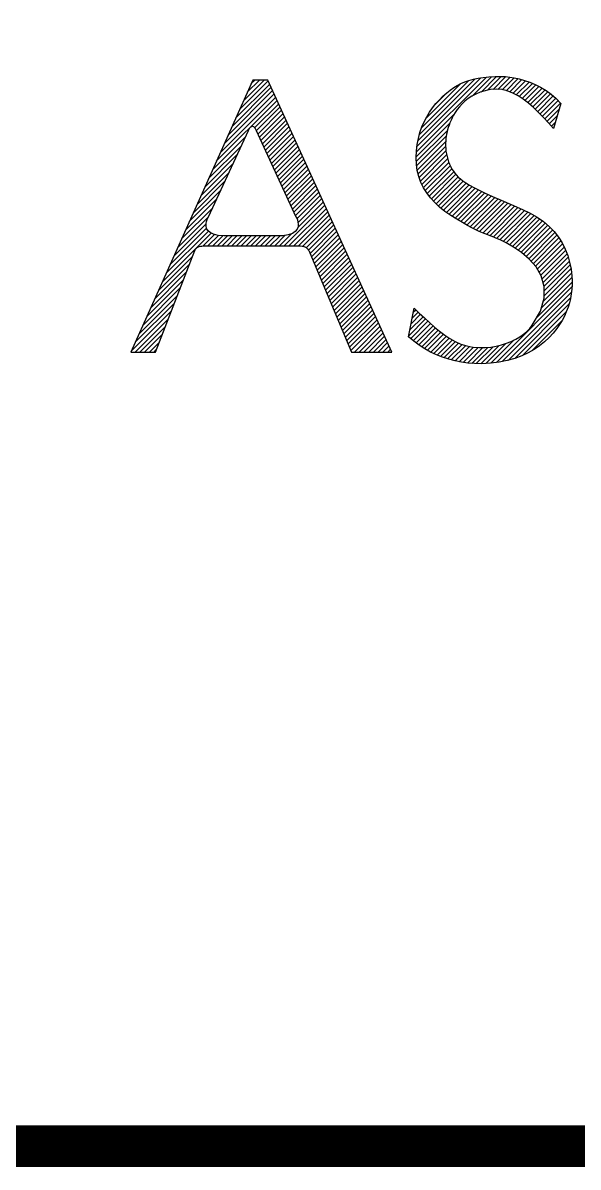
# Model space of a CAD drawing. Header units: millimetres. Extents: x 0 to 841, y 0 to 594.
# Drawn here: x 405.14 to 410.47, y 15.16 to 26.14 of the extents above; entities that cross this region are included whole.
import ezdxf

# ---------------------------------------------------------------- set-up
doc = ezdxf.new("R2010")
doc.units = ezdxf.units.MM
doc.header["$LTSCALE"] = 0.2
doc.layers.add('A1_図面枠', color=7, linetype='Continuous')
doc.layers.add('PTM', color=3, linetype='Continuous')

# ---------------------------------------------------------------- blocks, each defined once
blk = doc.blocks.new('block森村-2')
at = {"color": 0, "linetype": 'Continuous'}
for p, q in [((8623.6, 995.3), (8659.3, 1031.1)), ((8627.6, 1004.4), (8657.8, 1034.5)), ((8631.7, 1013.4), (8653.6, 1035.3)), ((8635.7, 1022.4), (8648.6, 1035.3)), ((8639.7, 1031.4), (8643.6, 1035.3)), ((8813.4, 965.7), (8886.1, 1038.3)), ((8814.5, 971.7), (8880.4, 1037.6)), ((8816.1, 978.3), (8874.3, 1036.6)), ((8818.5, 985.7), (8867.6, 1034.8)), ((8822.7, 994.9), (8859.4, 1031.6)), ((8855.6, 1029.6), (8859.5, 1031.6)), ((8859.5, 1031.6), (8863.5, 1033.4)), ((8863.5, 1033.4), (8867.9, 1034.9)), ((8867.9, 1034.9), (8872.5, 1036.2)), ((8871.2, 1018.5), (8891.4, 1038.7)), ((8872.5, 1036.2), (8877.5, 1037.2)), ((8877.5, 1037.2), (8882.9, 1038)), ((8880.5, 1022.7), (8896.7, 1038.9)), ((8882.9, 1038), (8888.8, 1038.6)), ((8887.3, 1024.6), (8901.7, 1039)), ((8888.8, 1038.6), (8895.3, 1038.9)), ((8893.1, 1025.4), (8906.5, 1038.8)), ((8895.3, 1038.9), (8902.3, 1039)), ((8898.2, 1025.5), (8911, 1038.3)), ((8902.3, 1039), (8906.1, 1038.9)), ((8902.7, 1025.1), (8915.3, 1037.6)), ((8906.1, 1038.9), (8910.5, 1038.4)), ((8906.8, 1024.1), (8919.4, 1036.7)), ((8910.5, 1038.4), (8915.3, 1037.6)), ((8910.5, 1022.9), (8923.3, 1035.7)), ((8914.1, 1021.4), (8927.2, 1034.5)), ((8915.3, 1037.6), (8920.5, 1036.5)), ((8917.4, 1019.7), (8930.9, 1033.2)), ((8920.5, 1036.5), (8925.9, 1034.9)), ((8920.6, 1017.9), (8934.4, 1031.8)), ((8925.9, 1034.9), (8931.5, 1033)), ((8931.5, 1033), (8937.2, 1030.6)), ((8937.2, 1030.6), (8942.9, 1027.7)), ((8611.5, 968.3), (8664, 1020.8)), ((8615.5, 977.3), (8662.4, 1024.2)), ((8619.5, 986.3), (8660.9, 1027.7)), ((8832.9, 1010.1), (8844.4, 1021.6)), ((8836.9, 1014.6), (8840.7, 1018.4)), ((8840.7, 1018.4), (8844.7, 1021.8)), ((8844.7, 1021.8), (8848.3, 1024.7)), ((8848.3, 1024.7), (8851.9, 1027.3)), ((8851.9, 1027.3), (8855.6, 1029.6)), ((8875.1, 1020.5), (8870.9, 1018.3)), ((8879.7, 1022.5), (8875.1, 1020.5)), ((8884.8, 1024.1), (8879.7, 1022.5)), ((8890.3, 1025.2), (8884.8, 1024.1)), ((8896.3, 1025.7), (8890.3, 1025.2)), ((8902.2, 1025.2), (8896.3, 1025.7)), ((8908, 1023.8), (8902.2, 1025.2)), ((8913.7, 1021.6), (8908, 1023.8)), ((8919.3, 1018.8), (8913.7, 1021.6)), ((8924.8, 1015.2), (8919.3, 1018.8)), ((8923.6, 1016), (8937.9, 1030.3)), ((8926.5, 1013.9), (8941.2, 1028.6)), ((8929.4, 1011.8), (8944.4, 1026.8)), ((8932.1, 1009.5), (8947.5, 1024.9)), ((8934.8, 1007.2), (8950.5, 1022.9)), ((8937.3, 1004.8), (8953.4, 1020.8)), ((8939.9, 1002.3), (8956.1, 1018.6)), ((8942.9, 1027.7), (8948.6, 1024.3)), ((8948.6, 1024.3), (8954, 1020.4)), ((8954, 1020.4), (8959.3, 1015.9)), ((8603.4, 950.2), (8667.1, 1013.9)), ((8607.4, 959.2), (8665.6, 1017.4)), ((8643.6, 985.4), (8668.7, 1010.5)), ((8645.3, 982.2), (8670.3, 1007.1)), ((8829.8, 1006.3), (8833.3, 1010.6)), ((8833.3, 1010.6), (8836.9, 1014.6)), ((8857.9, 1007.2), (8855.6, 1004.3)), ((8860.6, 1010.2), (8857.9, 1007.2)), ((8863.7, 1013), (8860.6, 1010.2)), ((8867.1, 1015.8), (8863.7, 1013)), ((8870.9, 1018.3), (8867.1, 1015.8)), ((8930.2, 1011.1), (8924.8, 1015.2)), ((8935.5, 1006.5), (8930.2, 1011.1)), ((8940.8, 1001.4), (8935.5, 1006.5)), ((8942.4, 999.8), (8958.8, 1016.3)), ((8944.8, 997.3), (8961.3, 1013.8)), ((8947.2, 994.7), (8963.7, 1011.2)), ((8964.1, 1010.8), (8956.3, 984.4)), ((8959.3, 1015.9), (8964.1, 1010.8)), ((8646.9, 978.7), (8671.8, 1003.7)), ((8648.5, 975.3), (8673.4, 1000.2)), ((8650, 971.9), (8674.9, 996.8)), ((8812.8, 960.1), (8852.7, 1000)), ((8821, 991.6), (8823.7, 996.8)), ((8823.7, 996.8), (8826.6, 1001.6)), ((8826.6, 1001.6), (8829.8, 1006.3)), ((8850.4, 995.8), (8849.1, 993.1)), ((8851.8, 998.5), (8850.4, 995.8)), ((8853.6, 1001.3), (8851.8, 998.5)), ((8855.6, 1004.3), (8853.6, 1001.3)), ((8946, 996), (8940.8, 1001.4)), ((8951.2, 990.3), (8946, 996)), ((8949.6, 992.1), (8962.4, 1004.8)), ((8951.9, 989.4), (8960.3, 997.8)), ((8595.2, 892.1), (8637.1, 982.5)), ((8637.1, 982.5), (8637.2, 982.7)), ((8637.2, 982.7), (8637.4, 983.2)), ((8637.4, 983.2), (8637.8, 983.9)), ((8637.8, 983.9), (8638.3, 984.7)), ((8638.3, 984.7), (8639, 985.4)), ((8639, 985.4), (8639.7, 986.1)), ((8639.7, 986.1), (8640.5, 986.6)), ((8640.5, 986.6), (8641.4, 986.8)), ((8641.4, 986.8), (8642.3, 986.5)), ((8642.3, 986.5), (8643.2, 985.8)), ((8643.2, 985.8), (8644.2, 984.5)), ((8644.2, 984.5), (8645.2, 982.5)), ((8645.2, 982.5), (8686.8, 892.1)), ((8651.6, 968.5), (8676.5, 993.4)), ((8653.2, 965.1), (8678.1, 990)), ((8654.8, 961.7), (8679.6, 986.5)), ((8656.3, 958.3), (8681.2, 983.1)), ((8812.6, 954.9), (8847.8, 990.1)), ((8812.7, 950), (8845.3, 982.6)), ((8816.6, 980.3), (8818.6, 986.1)), ((8818.6, 986.1), (8821, 991.6)), ((8845.5, 983.3), (8844.9, 981)), ((8846.2, 985.7), (8845.5, 983.3)), ((8847, 988.1), (8846.2, 985.7)), ((8848, 990.6), (8847, 988.1)), ((8849.1, 993.1), (8848, 990.6)), ((8956.3, 984.4), (8951.2, 990.3)), ((8954.3, 986.8), (8958.2, 990.7)), ((8599.4, 941.2), (8634, 975.8)), ((8657.9, 954.8), (8682.8, 979.7)), ((8659.5, 951.4), (8684.3, 976.2)), ((8661.1, 948), (8685.9, 972.8)), ((8813.1, 945.4), (8844.1, 976.4)), ((8813.7, 967.7), (8814.9, 974.1)), ((8813.7, 941), (8843.6, 970.9)), ((8814.9, 974.1), (8816.6, 980.3)), ((8843.6, 971.5), (8843.5, 969)), ((8843.8, 973.9), (8843.6, 971.5)), ((8844.1, 976.3), (8843.8, 973.9)), ((8844.4, 978.7), (8844.1, 976.3)), ((8844.9, 981), (8844.4, 978.7)), ((8595.3, 932.2), (8629.7, 966.5)), ((8662.6, 944.6), (8687.4, 969.4)), ((8664.2, 941.2), (8689, 966)), ((8665.8, 937.8), (8690.6, 962.5)), ((8667.4, 934.3), (8692.1, 959.1)), ((8812.5, 953.8), (8812.9, 961)), ((8812.9, 961), (8813.7, 967.7)), ((8814.7, 937), (8843.5, 965.8)), ((8815.8, 933.1), (8843.8, 961.1)), ((8843.5, 969), (8843.5, 966.4)), ((8843.5, 966.4), (8843.6, 963.7)), ((8843.6, 963.7), (8843.8, 960.9)), ((8843.8, 960.9), (8844.3, 958.1)), ((8587.2, 914.1), (8621.1, 947.9)), ((8591.3, 923.1), (8625.4, 957.2)), ((8668.9, 930.9), (8693.7, 955.7)), ((8670.5, 927.5), (8695.2, 952.3)), ((8672.1, 924.1), (8696.8, 948.8)), ((8812.9, 947), (8812.5, 953.8)), ((8813.8, 940.4), (8812.9, 947)), ((8817.1, 929.4), (8844.5, 956.9)), ((8818.6, 926), (8845.5, 952.9)), ((8820.3, 922.6), (8846.8, 949.1)), ((8844.3, 958.1), (8844.9, 955.3)), ((8844.9, 955.3), (8845.6, 952.5)), ((8845.6, 952.5), (8846.5, 949.7)), ((8846.5, 949.7), (8847.6, 947.1)), ((8847.6, 947.1), (8848.8, 944.5)), ((8583.2, 905.1), (8616.8, 938.6)), ((8673.7, 920.7), (8698.4, 945.4)), ((8675.2, 917.3), (8699.9, 942)), ((8676.8, 913.9), (8701.5, 938.5)), ((8678.4, 910.4), (8703.1, 935.1)), ((8815.4, 934.1), (8813.8, 940.4)), ((8822.2, 919.5), (8848.3, 945.6)), ((8824.1, 916.5), (8850, 942.3)), ((8826.3, 913.7), (8851.9, 939.3)), ((8828.5, 910.9), (8854.2, 936.6)), ((8848.8, 944.5), (8850.1, 942)), ((8850.1, 942), (8851.6, 939.8)), ((8851.6, 939.8), (8853.2, 937.6)), ((8853.2, 937.6), (8854.9, 935.8)), ((8854.9, 935.8), (8856.7, 933.7)), ((8579.2, 896), (8612.5, 929.3)), ((8680, 907), (8704.6, 931.7)), ((8681.5, 903.6), (8706.2, 928.3)), ((8683.1, 900.2), (8707.7, 924.8)), ((8817.6, 928.1), (8815.4, 934.1)), ((8820.4, 922.5), (8817.6, 928.1)), ((8823.7, 917), (8820.4, 922.5)), ((8830.9, 908.3), (8856.5, 933.9)), ((8833.4, 905.8), (8859.1, 931.5)), ((8836, 903.4), (8861.9, 929.4)), ((8838.6, 901.1), (8864.9, 927.4)), ((8841.4, 898.9), (8868, 925.5)), ((8844.3, 896.7), (8871.2, 923.7)), ((8856.7, 933.7), (8858.9, 931.7)), ((8858.9, 931.7), (8861.5, 929.7)), ((8861.5, 929.7), (8864.6, 927.6)), ((8864.6, 927.6), (8868.3, 925.3)), ((8868.3, 925.3), (8872.9, 922.8)), ((8872.9, 922.8), (8878.4, 920)), ((8571.1, 878), (8603.9, 910.8)), ((8575.1, 887), (8608.2, 920.1)), ((8684.7, 896.8), (8709.3, 921.4)), ((8686.3, 893.4), (8710.9, 918)), ((8687.8, 890), (8712.4, 914.6)), ((8689, 886.1), (8714, 911.1)), ((8827.7, 911.8), (8823.7, 917)), ((8832.2, 906.9), (8827.7, 911.8)), ((8847.2, 894.7), (8874.5, 922)), ((8850.2, 892.7), (8877.8, 920.3)), ((8853.3, 890.8), (8881.2, 918.7)), ((8856.4, 888.9), (8884.5, 917)), ((8859.5, 887), (8887.9, 915.5)), ((8862.6, 885.1), (8891.4, 913.9)), ((8865.8, 883.3), (8894.8, 912.3)), ((8869, 881.6), (8898.3, 910.8)), ((8878.4, 920), (8884.9, 916.9)), ((8884.9, 916.9), (8892.6, 913.3)), ((8892.6, 913.3), (8901.6, 909.4)), ((8567.1, 869), (8599.6, 901.5)), ((8674.5, 861.6), (8717.1, 904.3)), ((8679.4, 861.6), (8718.7, 900.8)), ((8688.7, 880.8), (8715.5, 907.7)), ((8837.2, 902.2), (8832.2, 906.9)), ((8842.8, 897.8), (8837.2, 902.2)), ((8872.3, 879.9), (8901.7, 909.3)), ((8875.6, 878.2), (8905.2, 907.8)), ((8879, 876.6), (8908.7, 906.3)), ((8882.5, 875.1), (8912.2, 904.8)), ((8886.1, 873.7), (8915.7, 903.3)), ((8889.7, 872.3), (8919.2, 901.8)), ((8893.2, 870.9), (8922.7, 900.3)), ((8896.8, 869.4), (8926.1, 898.7)), ((8901.6, 909.4), (8911.9, 904.8)), ((8911.9, 904.8), (8923.9, 899.8)), ((8923.9, 899.8), (8932, 895.9)), ((8563, 859.9), (8595.3, 892.2)), ((8592.7, 884.9), (8593.1, 887.1)), ((8593.1, 887.1), (8593.8, 889.1)), ((8593.8, 889.1), (8594.4, 890.7)), ((8594.4, 890.7), (8595, 891.7)), ((8595, 891.7), (8595.2, 892.1)), ((8684.4, 861.6), (8720.2, 897.4)), ((8686.8, 892.1), (8687.1, 891.7)), ((8687.1, 891.7), (8687.6, 890.5)), ((8687.6, 890.5), (8688.3, 888.8)), ((8688.3, 888.8), (8688.9, 886.6)), ((8688.9, 886.6), (8689.2, 884.2)), ((8689.4, 861.6), (8721.8, 894)), ((8694.1, 861.3), (8723.4, 890.6)), ((8697.5, 859.7), (8724.9, 887.1)), ((8848.9, 893.6), (8842.8, 897.8)), ((8855.3, 889.5), (8848.9, 893.6)), ((8861.1, 886), (8855.3, 889.5)), ((8900.3, 868), (8929.5, 897.1)), ((8903.7, 866.3), (8932.8, 895.5)), ((8907, 864.7), (8936, 893.6)), ((8910.2, 862.9), (8939.1, 891.8)), ((8913.4, 861.1), (8942.1, 889.8)), ((8916.4, 859.2), (8945, 887.7)), ((8932, 895.9), (8939.3, 891.7)), ((8939.3, 891.7), (8946, 887)), ((8946, 887), (8951.8, 882)), ((8546.9, 823.8), (8598.1, 875)), ((8550.9, 832.9), (8595.2, 877.2)), ((8554.9, 841.9), (8593.2, 880.2)), ((8559, 850.9), (8592.7, 884.6)), ((8592.7, 882.5), (8592.7, 884.9)), ((8593.3, 880), (8592.7, 882.5)), ((8594.6, 877.7), (8593.3, 880)), ((8597, 875.6), (8594.6, 877.7)), ((8600.4, 873.9), (8597, 875.6)), ((8683.1, 874.7), (8678.8, 873.2)), ((8686.1, 876.7), (8683.1, 874.7)), ((8688, 879.1), (8686.1, 876.7)), ((8689, 881.6), (8688, 879.1)), ((8689.2, 884.2), (8689, 881.6)), ((8699.9, 857.1), (8726.5, 883.7)), ((8701.6, 853.8), (8728, 880.3)), ((8703, 850.3), (8729.6, 876.9)), ((8866.3, 883.1), (8861.1, 886)), ((8870.9, 880.6), (8866.3, 883.1)), ((8875, 878.5), (8870.9, 880.6)), ((8878.6, 876.8), (8875, 878.5)), ((8881.9, 875.4), (8878.6, 876.8)), ((8884.9, 874.2), (8881.9, 875.4)), ((8919.4, 857.1), (8947.8, 885.5)), ((8922.4, 855.1), (8950.4, 883.2)), ((8925.1, 852.8), (8953, 880.8)), ((8927.8, 850.5), (8955.5, 878.2)), ((8930.5, 848.2), (8957.8, 875.6)), ((8951.8, 882), (8957, 876.6)), ((8957, 876.6), (8961.6, 870.8)), ((8589.6, 861.6), (8601.6, 873.6)), ((8594.7, 861.6), (8605.6, 872.6)), ((8599.6, 861.6), (8610.1, 872.1)), ((8605.2, 872.6), (8600.4, 873.9)), ((8604.6, 861.6), (8615, 872)), ((8611.6, 872), (8605.2, 872.6)), ((8609.6, 861.6), (8620, 872)), ((8665.2, 872.1), (8611.6, 872)), ((8614.6, 861.6), (8625, 872)), ((8619.6, 861.6), (8630, 872)), ((8624.6, 861.6), (8635, 872)), ((8629.6, 861.6), (8640, 872.1)), ((8634.6, 861.6), (8645, 872.1)), ((8639.5, 861.6), (8650, 872.1)), ((8644.5, 861.6), (8655, 872.1)), ((8649.5, 861.6), (8660, 872.1)), ((8654.5, 861.6), (8665, 872.1)), ((8659.5, 861.6), (8670.1, 872.2)), ((8664.5, 861.6), (8675.5, 872.7)), ((8672.9, 872.3), (8665.2, 872.1)), ((8669.5, 861.6), (8682.2, 874.4)), ((8678.8, 873.2), (8672.9, 872.3)), ((8704.5, 846.8), (8731.2, 873.4)), ((8706, 843.3), (8732.7, 870)), ((8707.5, 839.8), (8734.3, 866.6)), ((8709, 836.2), (8735.8, 863.1)), ((8887.5, 873.1), (8884.9, 874.2)), ((8890, 872.2), (8887.5, 873.1)), ((8892.3, 871.3), (8890, 872.2)), ((8894.5, 870.3), (8892.3, 871.3)), ((8896.1, 869.7), (8894.5, 870.3)), ((8900.5, 867.9), (8896.1, 869.7)), ((8906.9, 864.8), (8900.5, 867.9)), ((8914.6, 860.4), (8906.9, 864.8)), ((8932.9, 845.6), (8960, 872.8)), ((8935.2, 843), (8962.1, 869.9)), ((8937.5, 840.3), (8964.1, 866.8)), ((8939.4, 837.2), (8965.9, 863.7)), ((8961.6, 870.8), (8965.4, 864.7)), ((8965.4, 864.7), (8968.7, 858.3)), ((8542.8, 814.8), (8578.6, 850.6)), ((8710.4, 832.7), (8737.4, 859.7)), ((8711.9, 829.2), (8739, 856.3)), ((8713.4, 825.7), (8740.5, 852.9)), ((8922.9, 854.8), (8914.6, 860.4)), ((8931, 847.8), (8922.9, 854.8)), ((8941.3, 834.1), (8967.6, 860.4)), ((8943.1, 830.9), (8969.2, 857)), ((8944.4, 827.2), (8970.6, 853.4)), ((8968.7, 858.3), (8971.3, 851.6)), ((8971.3, 851.6), (8973.3, 844.6)), ((8538.8, 805.8), (8575.5, 842.5)), ((8714.9, 822.2), (8742.1, 849.4)), ((8716.3, 818.7), (8743.7, 846)), ((8717.8, 815.2), (8745.2, 842.6)), ((8719.3, 811.7), (8746.8, 839.2)), ((8938.1, 839.6), (8931, 847.8)), ((8943.6, 830.1), (8938.1, 839.6)), ((8945.5, 823.3), (8971.8, 849.7)), ((8946.6, 819.4), (8973, 845.8)), ((8946.6, 814.5), (8973.9, 841.7)), ((8973.3, 844.6), (8974.8, 837.4)), ((8534.8, 796.8), (8572.3, 834.3)), ((8720.8, 808.2), (8748.3, 835.7)), ((8722.2, 804.6), (8749.9, 832.3)), ((8723.7, 801.1), (8751.5, 828.9)), ((8943.5, 796.4), (8975.7, 828.6)), ((8946.6, 819.2), (8943.6, 830.1)), ((8945.6, 803.5), (8975.3, 833.2)), ((8946.6, 809.5), (8974.7, 837.6)), ((8974.8, 837.4), (8975.7, 830)), ((8975.7, 830), (8975.9, 825.4)), ((8526.7, 778.7), (8566, 818)), ((8530.7, 787.7), (8569.1, 826.1)), ((8725.2, 797.6), (8753, 825.4)), ((8726.7, 794.1), (8754.6, 822)), ((8728.2, 790.6), (8756.1, 818.6)), ((8729.6, 787.1), (8757.7, 815.2)), ((8896.6, 739.5), (8975.7, 818.7)), ((8938.8, 786.7), (8975.9, 823.8)), ((8946.6, 807), (8946.6, 819.2)), ((8975.6, 816.2), (8975, 811.5)), ((8975.9, 820.8), (8975.6, 816.2)), ((8975.9, 825.4), (8975.9, 820.8)), ((8522.6, 769.7), (8562.8, 809.8)), ((8731.1, 783.6), (8759.3, 811.7)), ((8732.6, 780.1), (8760.8, 808.3)), ((8734.1, 776.5), (8762.4, 804.9)), ((8902.6, 740.5), (8975.2, 813.1)), ((8908.9, 741.8), (8974.2, 807.2)), ((8942.6, 793.4), (8946.6, 807)), ((8974.2, 806.7), (8973, 802)), ((8975, 811.5), (8974.2, 806.7)), ((8514.6, 751.6), (8556.5, 793.5)), ((8518.6, 760.7), (8559.6, 801.7)), ((8735.5, 773), (8764, 801.4)), ((8737, 769.5), (8765.5, 798)), ((8738.5, 766), (8767.1, 794.6)), ((8740, 762.5), (8768.6, 791.2)), ((8804.7, 766.4), (8810.5, 796.5)), ((8808.5, 786.1), (8814.8, 792.4)), ((8809.6, 792.3), (8812.2, 794.8)), ((8810.5, 796.5), (8815.9, 791.3)), ((8815.9, 791.3), (8821.3, 786.2)), ((8915.8, 743.8), (8972.5, 800.5)), ((8923.9, 746.8), (8969.9, 792.8)), ((8934.1, 778.5), (8942.6, 793.4)), ((8969.8, 792.7), (8967.8, 788.1)), ((8971.6, 797.3), (8969.8, 792.7)), ((8973, 802), (8971.6, 797.3)), ((8518.4, 750.5), (8553.3, 785.4)), ((8741.5, 759), (8770.2, 787.7)), ((8742.9, 755.5), (8771.8, 784.3)), ((8744.4, 752), (8773.3, 780.9)), ((8804.9, 767.6), (8822.5, 785.1)), ((8806.1, 773.8), (8819.9, 787.5)), ((8806.9, 764.6), (8825, 782.7)), ((8807.3, 779.9), (8817.3, 790)), ((8809.6, 762.3), (8827.6, 780.3)), ((8821.3, 786.2), (8826.6, 781.3)), ((8826.6, 781.3), (8831.8, 776.6)), ((8934, 752), (8965.1, 783.1)), ((8962.8, 779.2), (8959.8, 775)), ((8965.4, 783.6), (8962.8, 779.2)), ((8967.8, 788.1), (8965.4, 783.6)), ((8523.4, 750.5), (8550.1, 777.2)), ((8528.4, 750.5), (8547, 769.1)), ((8747.9, 750.5), (8774.9, 777.5)), ((8752.9, 750.5), (8776.5, 774)), ((8757.9, 750.5), (8778, 770.6)), ((8762.9, 750.5), (8779.6, 767.2)), ((8812.5, 760.2), (8830.3, 778)), ((8815.3, 758), (8833, 775.7)), ((8818.4, 756.1), (8835.7, 773.4)), ((8821.4, 754.1), (8838.5, 771.2)), ((8824.6, 752.3), (8841.3, 769.1)), ((8827.8, 750.5), (8844.3, 767)), ((8831.8, 776.6), (8837.1, 772.2)), ((8837.1, 772.2), (8842.5, 768.2)), ((8842.5, 768.2), (8847.9, 764.6)), ((8921, 766.4), (8924.9, 769.1)), ((8924.9, 769.1), (8928.4, 772.1)), ((8928.4, 772.1), (8931.5, 775.2)), ((8931.5, 775.2), (8934.1, 778.5)), ((8956, 770.2), (8951.7, 765.6)), ((8959.8, 775), (8956, 770.2)), ((8533.4, 750.5), (8543.8, 760.9)), ((8767.9, 750.5), (8781.1, 763.7)), ((8772.9, 750.5), (8782.7, 760.3)), ((8777.9, 750.5), (8784.3, 756.9)), ((8810.2, 761.9), (8804.7, 766.4)), ((8815.8, 757.7), (8810.2, 761.9)), ((8821.7, 753.9), (8815.8, 757.7)), ((8831.2, 748.9), (8847.3, 765)), ((8834.6, 747.3), (8850.5, 763.2)), ((8838.1, 745.9), (8853.7, 761.5)), ((8841.8, 744.6), (8857.1, 759.9)), ((8845.5, 743.3), (8860.7, 758.5)), ((8847.9, 764.6), (8853.6, 761.5)), ((8849.4, 742.2), (8864.5, 757.3)), ((8853.4, 741.2), (8868.5, 756.4)), ((8853.6, 761.5), (8859.5, 758.9)), ((8857.5, 740.3), (8872.8, 755.6)), ((8859.5, 758.9), (8865.6, 756.9)), ((8861.8, 739.6), (8877.4, 755.2)), ((8865.6, 756.9), (8872.1, 755.7)), ((8866.2, 739), (8882.3, 755.1)), ((8870.8, 738.6), (8887.5, 755.4)), ((8872.1, 755.7), (8878.9, 755.1)), ((8875.5, 738.4), (8893.2, 756.1)), ((8878.9, 755.1), (8885, 755.2)), ((8880.4, 738.3), (8899.4, 757.3)), ((8885, 755.2), (8890.8, 755.7)), ((8885.6, 738.5), (8906.5, 759.4)), ((8890.8, 755.7), (8896.5, 756.6)), ((8890.9, 738.8), (8915.1, 763.1)), ((8896.5, 756.6), (8902, 757.9)), ((8902, 757.9), (8907.2, 759.6)), ((8907.2, 759.6), (8912.1, 761.6)), ((8912.1, 761.6), (8916.8, 763.8)), ((8916.8, 763.8), (8921, 766.4)), ((8941.8, 757.1), (8936.1, 753.2)), ((8947, 761.2), (8941.8, 757.1)), ((8951.7, 765.6), (8947, 761.2)), ((8538.4, 750.5), (8540.6, 752.7)), ((8782.8, 750.5), (8785.8, 753.5)), ((8827.7, 750.5), (8821.7, 753.9)), ((8834, 747.6), (8827.7, 750.5)), ((8840.3, 745), (8834, 747.6)), ((8846.8, 742.9), (8840.3, 745)), ((8853.4, 741.2), (8846.8, 742.9)), ((8915.9, 743.8), (8908, 741.6)), ((8923.2, 746.5), (8915.9, 743.8)), ((8929.9, 749.7), (8923.2, 746.5)), ((8936.1, 753.2), (8929.9, 749.7)), ((8860.1, 739.8), (8853.4, 741.2)), ((8866.9, 738.9), (8860.1, 739.8)), ((8873.8, 738.4), (8866.9, 738.9)), ((8880.7, 738.3), (8873.8, 738.4)), ((8890.4, 738.8), (8880.7, 738.3)), ((8899.5, 739.9), (8890.4, 738.8)), ((8908, 741.6), (8899.5, 739.9))]:
    blk.add_line(p, q, dxfattribs=at)
blk.add_lwpolyline([(8697.4, 859.8), (8698.4, 858.9), (8699.2, 858.1), (8699.9, 857.2), (8700.4, 856.3), (8700.8, 855.6), (8701.1, 855), (8701.2, 854.6), (8701.3, 854.5), (8745, 750.5), (8787.2, 750.5), (8657.4, 1035.3), (8641.5, 1035.3), (8514.1, 750.5), (8539.8, 750.5), (8581.1, 856.9), (8581.1, 856.9), (8581.2, 857.2), (8581.3, 857.6), (8581.6, 858.1), (8582, 858.7), (8582.5, 859.3), (8583.3, 859.8), (8584.2, 860.4), (8585.3, 860.9), (8586.7, 861.3), (8588.4, 861.5), (8590.4, 861.6), (8691.6, 861.6), (8693.3, 861.5), (8694.9, 861.1), (8696.2, 860.5)], close=True, dxfattribs=at)

msp = doc.modelspace()

# ---------------------------------------------------------------- linework, layer by layer
at = {"layer": 'A1_図面枠', "linetype": 'ByBlock', "lineweight": -2, "const_width": 0.4}
msp.add_lwpolyline([(24.74, 578.862), (816.26, 578.862), (816.26, 15.362), (24.74, 15.362)], close=True, dxfattribs=at)

# ---------------------------------------------------------------- block references
at = {"layer": 'PTM', "linetype": 'ByBlock', "lineweight": -2, "xscale": 0.009166666250000002, "yscale": 0.009166666250000002, "zscale": 0.009166666250000002}
msp.add_blockref('block森村-2', (328.132, 16.105), dxfattribs=at)

doc.saveas('drawing.dxf')
